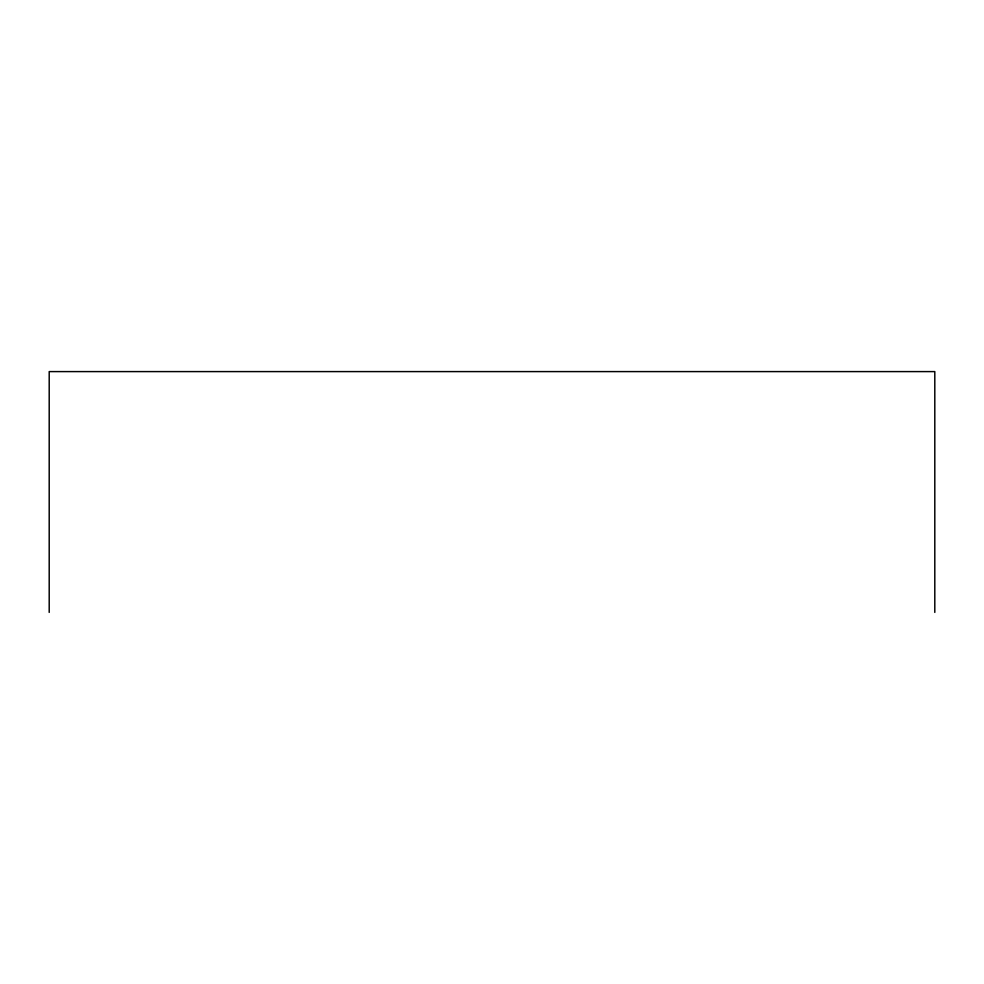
<?xml version="1.0" encoding="UTF-8"?>
<svg xmlns="http://www.w3.org/2000/svg" width="984" height="984" viewBox="0 0 984 984"><rect width="100%" height="100%" fill="white"/><g stroke="black" fill="none" stroke-linecap="round" stroke-linejoin="round"><path stroke-width="1.48" d="M934.8 612.405L934.8 371.595L49.2 371.595L49.2 612.405"/></g></svg>
